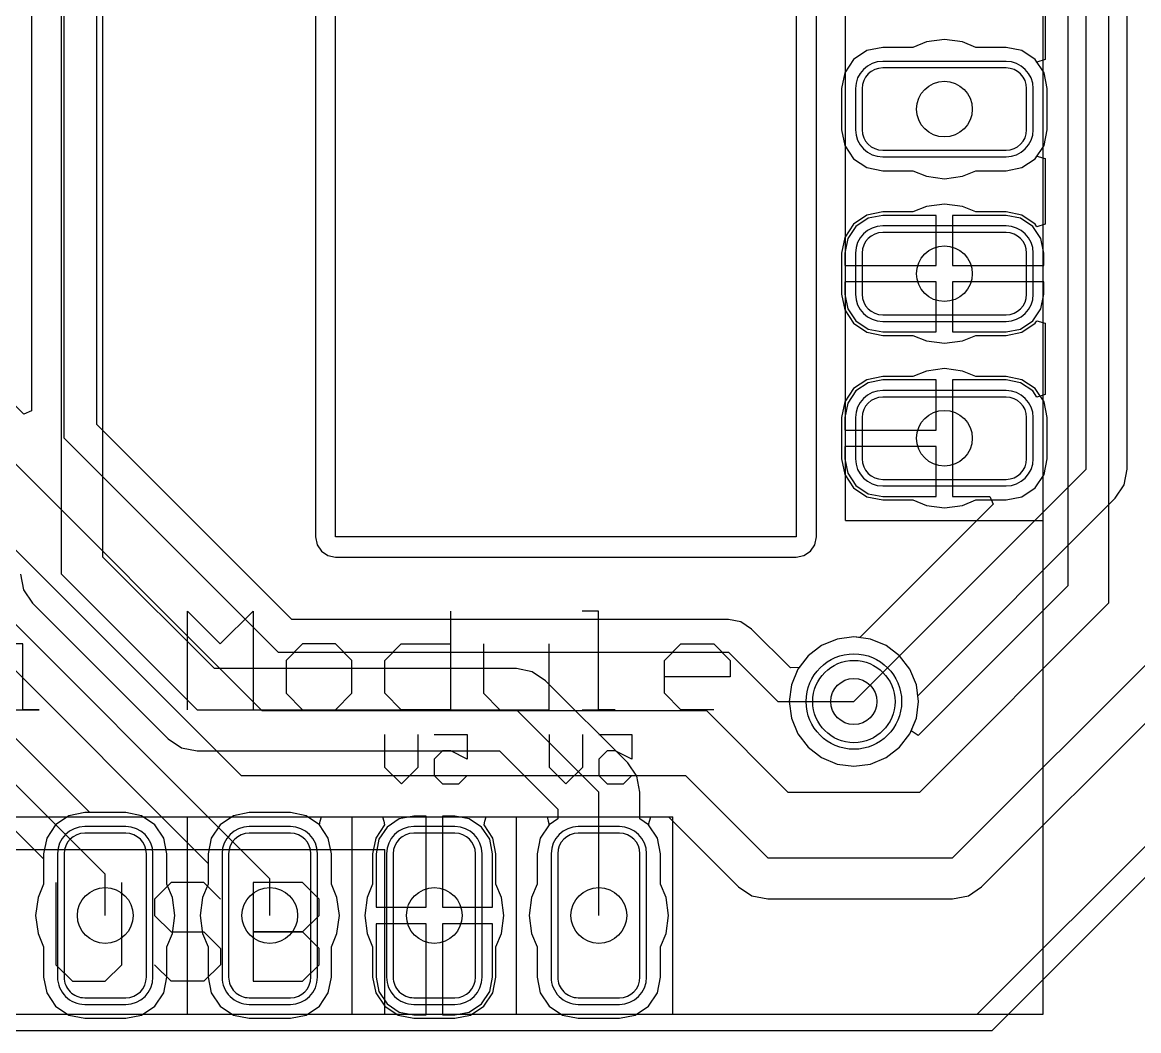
# Model space of a CAD drawing. Header units: millimetres. Extents: x 0 to 2.36, y 0 to 2.36.
# Drawn here: x 1.08 to 1.758, y 0 to 0.613 of the extents above; entities that cross this region are included whole.
import ezdxf

# ---------------------------------------------------------------- set-up
doc = ezdxf.new("R2010")
doc.units = ezdxf.units.MM
doc.header["$MEASUREMENT"] = 0
for name, color, linetype in [('BottomLayer', 5, 'Continuous'), ('BottomOverlay', 54, 'Continuous'), ('BottomSolder', 6, 'Continuous'), ('MultiLayer', 9, 'Continuous'), ('PadHoleLayer', 156, 'Continuous'), ('TopLayer', 1, 'Continuous'), ('TopOverlay', 2, 'Continuous'), ('TopSolder', 216, 'Continuous'), ('ViaHoleLayer', 16, 'Continuous')]:
    doc.layers.add(name, color=color, linetype=linetype)

# ---------------------------------------------------------------- blocks, each defined once
blk = doc.blocks.new('___6_______B_6')
at = {"layer": 'BottomLayer'}
for p, q in [((0.0375, 0.025), (-0.0375, 0.025)), ((-0.05, 0.0125), (-0.05, -0.0125)), ((0.05, -0.0125), (0.05, 0.0125)), ((-0.0375, -0.025), (0.0375, -0.025)), ((0.0375, -0.075), (-0.0375, -0.075)), ((-0.05, -0.0875), (-0.05, -0.1125)), ((0.05, -0.1125), (0.05, -0.0875)), ((-0.0375, -0.125), (0.0375, -0.125)), ((0.0375, -0.175), (-0.0375, -0.175)), ((-0.05, -0.1875), (-0.05, -0.2125)), ((0.05, -0.2125), (0.05, -0.1875)), ((-0.0375, -0.225), (0.0375, -0.225)), ((0.0375, -0.275), (-0.0375, -0.275)), ((-0.05, -0.2875), (-0.05, -0.3125)), ((0.05, -0.3125), (0.05, -0.2875)), ((-0.0375, -0.325), (0.0375, -0.325)), ((0.0375, -0.375), (-0.0375, -0.375)), ((-0.05, -0.3875), (-0.05, -0.4125)), ((0.05, -0.4125), (0.05, -0.3875)), ((-0.0375, -0.425), (0.0375, -0.425)), ((0.0375, -0.475), (-0.0375, -0.475)), ((-0.05, -0.4875), (-0.05, -0.5125)), ((0.05, -0.5125), (0.05, -0.4875)), ((-0.0375, -0.525), (0.0375, -0.525))]:
    blk.add_line(p, q, dxfattribs=at)
for centre, start, end in [((-0.0375, 0.0125), 90, 180), ((0.0375, 0.0125), 0, 90), ((-0.0375, -0.0125), 180, 270), ((0.0375, -0.0125), 270, 0), ((-0.0375, -0.0875), 90, 180), ((0.0375, -0.0875), 0, 90), ((-0.0375, -0.1125), 180, 270), ((0.0375, -0.1125), 270, 0), ((-0.0375, -0.1875), 90, 180), ((0.0375, -0.1875), 0, 90), ((-0.0375, -0.2125), 180, 270), ((0.0375, -0.2125), 270, 0), ((-0.0375, -0.2875), 90, 180), ((0.0375, -0.2875), 0, 90), ((-0.0375, -0.3125), 180, 270), ((0.0375, -0.3125), 270, 0), ((-0.0375, -0.3875), 90, 180), ((0.0375, -0.3875), 0, 90), ((-0.0375, -0.4125), 180, 270), ((0.0375, -0.4125), 270, 0), ((-0.0375, -0.4875), 90, 180), ((0.0375, -0.4875), 0, 90), ((-0.0375, -0.5125), 180, 270), ((0.0375, -0.5125), 270, 0)]:
    blk.add_arc(centre, 0.0125, start, end, dxfattribs=at)
at = {"layer": 'BottomOverlay'}
for p, q in [((-0.06, -0.535), (-0.06, 0.045)), ((0.06, 0.045), (-0.06, 0.045)), ((0.06, -0.535), (0.06, 0.045)), ((0.06, -0.05), (-0.06, -0.05)), ((0.06, -0.15), (-0.06, -0.15)), ((0.06, -0.25), (-0.06, -0.25)), ((0.06, -0.355), (-0.06, -0.355)), ((0.06, -0.45), (-0.06, -0.45)), ((0.06, -0.535), (-0.06, -0.535))]:
    blk.add_line(p, q, dxfattribs=at)
at = {"layer": 'BottomSolder'}
for p, q in [((0.0375, 0.029), (-0.0375, 0.029)), ((-0.054, 0.0125), (-0.054, -0.0125)), ((0.054, -0.0125), (0.054, 0.0125)), ((-0.0375, -0.029), (0.0375, -0.029)), ((0.0375, -0.071), (-0.0375, -0.071)), ((-0.054, -0.0875), (-0.054, -0.1125)), ((0.054, -0.1125), (0.054, -0.0875)), ((-0.0375, -0.129), (0.0375, -0.129)), ((0.0375, -0.171), (-0.0375, -0.171)), ((-0.054, -0.1875), (-0.054, -0.2125)), ((0.054, -0.2125), (0.054, -0.1875)), ((-0.0375, -0.229), (0.0375, -0.229)), ((0.0375, -0.271), (-0.0375, -0.271)), ((-0.054, -0.2875), (-0.054, -0.3125)), ((0.054, -0.3125), (0.054, -0.2875)), ((-0.0375, -0.329), (0.0375, -0.329)), ((0.0375, -0.371), (-0.0375, -0.371)), ((-0.054, -0.3875), (-0.054, -0.4125)), ((0.054, -0.4125), (0.054, -0.3875)), ((-0.0375, -0.429), (0.0375, -0.429)), ((0.0375, -0.471), (-0.0375, -0.471)), ((-0.054, -0.4875), (-0.054, -0.5125)), ((0.054, -0.5125), (0.054, -0.4875)), ((-0.0375, -0.529), (0.0375, -0.529))]:
    blk.add_line(p, q, dxfattribs=at)
for centre, start, end in [((-0.0375, 0.0125), 90, 180), ((0.0375, 0.0125), 0, 90), ((-0.0375, -0.0125), 180, 270), ((0.0375, -0.0125), 270, 0), ((-0.0375, -0.0875), 90, 180), ((0.0375, -0.0875), 0, 90), ((-0.0375, -0.1125), 180, 270), ((0.0375, -0.1125), 270, 0), ((-0.0375, -0.1875), 90, 180), ((0.0375, -0.1875), 0, 90), ((-0.0375, -0.2125), 180, 270), ((0.0375, -0.2125), 270, 0), ((-0.0375, -0.2875), 90, 180), ((0.0375, -0.2875), 0, 90), ((-0.0375, -0.3125), 180, 270), ((0.0375, -0.3125), 270, 0), ((-0.0375, -0.3875), 90, 180), ((0.0375, -0.3875), 0, 90), ((-0.0375, -0.4125), 180, 270), ((0.0375, -0.4125), 270, 0), ((-0.0375, -0.4875), 90, 180), ((0.0375, -0.4875), 0, 90), ((-0.0375, -0.5125), 180, 270), ((0.0375, -0.5125), 270, 0)]:
    blk.add_arc(centre, 0.0165, start, end, dxfattribs=at)
at = {"layer": 'MultiLayer'}
for p, q in [((0.0375, 0.025), (-0.0375, 0.025)), ((-0.05, 0.0125), (-0.05, -0.0125)), ((0.05, -0.0125), (0.05, 0.0125)), ((-0.0375, -0.025), (0.0375, -0.025)), ((0.0375, -0.075), (-0.0375, -0.075)), ((-0.05, -0.0875), (-0.05, -0.1125)), ((0.05, -0.1125), (0.05, -0.0875)), ((-0.0375, -0.125), (0.0375, -0.125)), ((0.0375, -0.175), (-0.0375, -0.175)), ((-0.05, -0.1875), (-0.05, -0.2125)), ((0.05, -0.2125), (0.05, -0.1875)), ((-0.0375, -0.225), (0.0375, -0.225)), ((0.0375, -0.275), (-0.0375, -0.275)), ((-0.05, -0.2875), (-0.05, -0.3125)), ((0.05, -0.3125), (0.05, -0.2875)), ((-0.0375, -0.325), (0.0375, -0.325)), ((0.0375, -0.375), (-0.0375, -0.375)), ((-0.05, -0.3875), (-0.05, -0.4125)), ((0.05, -0.4125), (0.05, -0.3875)), ((-0.0375, -0.425), (0.0375, -0.425)), ((0.0375, -0.475), (-0.0375, -0.475)), ((-0.05, -0.4875), (-0.05, -0.5125)), ((0.05, -0.5125), (0.05, -0.4875)), ((-0.0375, -0.525), (0.0375, -0.525))]:
    blk.add_line(p, q, dxfattribs=at)
for centre, start, end in [((-0.0375, 0.0125), 90, 180), ((0.0375, 0.0125), 0, 90), ((-0.0375, -0.0125), 180, 270), ((0.0375, -0.0125), 270, 0), ((-0.0375, -0.0875), 90, 180), ((0.0375, -0.0875), 0, 90), ((-0.0375, -0.1125), 180, 270), ((0.0375, -0.1125), 270, 0), ((-0.0375, -0.1875), 90, 180), ((0.0375, -0.1875), 0, 90), ((-0.0375, -0.2125), 180, 270), ((0.0375, -0.2125), 270, 0), ((-0.0375, -0.2875), 90, 180), ((0.0375, -0.2875), 0, 90), ((-0.0375, -0.3125), 180, 270), ((0.0375, -0.3125), 270, 0), ((-0.0375, -0.3875), 90, 180), ((0.0375, -0.3875), 0, 90), ((-0.0375, -0.4125), 180, 270), ((0.0375, -0.4125), 270, 0), ((-0.0375, -0.4875), 90, 180), ((0.0375, -0.4875), 0, 90), ((-0.0375, -0.5125), 180, 270), ((0.0375, -0.5125), 270, 0)]:
    blk.add_arc(centre, 0.0125, start, end, dxfattribs=at)
at = {"layer": 'PadHoleLayer'}
for centre in [(0, 0), (0, -0.1), (0, -0.2), (0, -0.3), (0, -0.4), (0, -0.5)]:
    blk.add_circle(centre, 0.01693, dxfattribs=at)
at = {"layer": 'TopLayer'}
for p, q in [((0.0375, 0.025), (-0.0375, 0.025)), ((-0.05, 0.0125), (-0.05, -0.0125)), ((0.05, -0.0125), (0.05, 0.0125)), ((-0.0375, -0.025), (0.0375, -0.025)), ((0.0375, -0.075), (-0.0375, -0.075)), ((-0.05, -0.0875), (-0.05, -0.1125)), ((0.05, -0.1125), (0.05, -0.0875)), ((-0.0375, -0.125), (0.0375, -0.125)), ((0.0375, -0.175), (-0.0375, -0.175)), ((-0.05, -0.1875), (-0.05, -0.2125)), ((0.05, -0.2125), (0.05, -0.1875)), ((-0.0375, -0.225), (0.0375, -0.225)), ((0.0375, -0.275), (-0.0375, -0.275)), ((-0.05, -0.2875), (-0.05, -0.3125)), ((0.05, -0.3125), (0.05, -0.2875)), ((-0.0375, -0.325), (0.0375, -0.325)), ((0.0375, -0.375), (-0.0375, -0.375)), ((-0.05, -0.3875), (-0.05, -0.4125)), ((0.05, -0.4125), (0.05, -0.3875)), ((-0.0375, -0.425), (0.0375, -0.425)), ((0.0375, -0.475), (-0.0375, -0.475)), ((-0.05, -0.4875), (-0.05, -0.5125)), ((0.05, -0.5125), (0.05, -0.4875)), ((-0.0375, -0.525), (0.0375, -0.525))]:
    blk.add_line(p, q, dxfattribs=at)
for centre, start, end in [((-0.0375, 0.0125), 90, 180), ((0.0375, 0.0125), 0, 90), ((-0.0375, -0.0125), 180, 270), ((0.0375, -0.0125), 270, 0), ((-0.0375, -0.0875), 90, 180), ((0.0375, -0.0875), 0, 90), ((-0.0375, -0.1125), 180, 270), ((0.0375, -0.1125), 270, 0), ((-0.0375, -0.1875), 90, 180), ((0.0375, -0.1875), 0, 90), ((-0.0375, -0.2125), 180, 270), ((0.0375, -0.2125), 270, 0), ((-0.0375, -0.2875), 90, 180), ((0.0375, -0.2875), 0, 90), ((-0.0375, -0.3125), 180, 270), ((0.0375, -0.3125), 270, 0), ((-0.0375, -0.3875), 90, 180), ((0.0375, -0.3875), 0, 90), ((-0.0375, -0.4125), 180, 270), ((0.0375, -0.4125), 270, 0), ((-0.0375, -0.4875), 90, 180), ((0.0375, -0.4875), 0, 90), ((-0.0375, -0.5125), 180, 270), ((0.0375, -0.5125), 270, 0)]:
    blk.add_arc(centre, 0.0125, start, end, dxfattribs=at)
at = {"layer": 'TopSolder'}
for p, q in [((0.0375, 0.029), (-0.0375, 0.029)), ((-0.054, 0.0125), (-0.054, -0.0125)), ((0.054, -0.0125), (0.054, 0.0125)), ((-0.0375, -0.029), (0.0375, -0.029)), ((0.0375, -0.071), (-0.0375, -0.071)), ((-0.054, -0.0875), (-0.054, -0.1125)), ((0.054, -0.1125), (0.054, -0.0875)), ((-0.0375, -0.129), (0.0375, -0.129)), ((0.0375, -0.171), (-0.0375, -0.171)), ((-0.054, -0.1875), (-0.054, -0.2125)), ((0.054, -0.2125), (0.054, -0.1875)), ((-0.0375, -0.229), (0.0375, -0.229)), ((0.0375, -0.271), (-0.0375, -0.271)), ((-0.054, -0.2875), (-0.054, -0.3125)), ((0.054, -0.3125), (0.054, -0.2875)), ((-0.0375, -0.329), (0.0375, -0.329)), ((0.0375, -0.371), (-0.0375, -0.371)), ((-0.054, -0.3875), (-0.054, -0.4125)), ((0.054, -0.4125), (0.054, -0.3875)), ((-0.0375, -0.429), (0.0375, -0.429)), ((0.0375, -0.471), (-0.0375, -0.471)), ((-0.054, -0.4875), (-0.054, -0.5125)), ((0.054, -0.5125), (0.054, -0.4875)), ((-0.0375, -0.529), (0.0375, -0.529))]:
    blk.add_line(p, q, dxfattribs=at)
for centre, start, end in [((-0.0375, 0.0125), 90, 180), ((0.0375, 0.0125), 0, 90), ((-0.0375, -0.0125), 180, 270), ((0.0375, -0.0125), 270, 0), ((-0.0375, -0.0875), 90, 180), ((0.0375, -0.0875), 0, 90), ((-0.0375, -0.1125), 180, 270), ((0.0375, -0.1125), 270, 0), ((-0.0375, -0.1875), 90, 180), ((0.0375, -0.1875), 0, 90), ((-0.0375, -0.2125), 180, 270), ((0.0375, -0.2125), 270, 0), ((-0.0375, -0.2875), 90, 180), ((0.0375, -0.2875), 0, 90), ((-0.0375, -0.3125), 180, 270), ((0.0375, -0.3125), 270, 0), ((-0.0375, -0.3875), 90, 180), ((0.0375, -0.3875), 0, 90), ((-0.0375, -0.4125), 180, 270), ((0.0375, -0.4125), 270, 0), ((-0.0375, -0.4875), 90, 180), ((0.0375, -0.4875), 0, 90), ((-0.0375, -0.5125), 180, 270), ((0.0375, -0.5125), 270, 0)]:
    blk.add_arc(centre, 0.0165, start, end, dxfattribs=at)
blk = doc.blocks.new('WEMOS_D1_MINI_11')
at = {"layer": 'BottomLayer'}
for p, q in [((0.9375, 0.225), (0.8625, 0.225)), ((0.85, 0.2125), (0.85, 0.1875)), ((0.95, 0.1875), (0.95, 0.2125)), ((0.8625, 0.175), (0.9375, 0.175)), ((0.9375, 0.125), (0.8625, 0.125)), ((0.85, 0.1125), (0.85, 0.0875)), ((0.95, 0.0875), (0.95, 0.1125)), ((0.8625, 0.075), (0.9375, 0.075)), ((0.9375, 0.025), (0.8625, 0.025)), ((0.85, 0.0125), (0.85, -0.0125)), ((0.95, -0.0125), (0.95, 0.0125)), ((0.8625, -0.025), (0.9375, -0.025))]:
    blk.add_line(p, q, dxfattribs=at)
for centre, start, end in [((0.8625, 0.2125), 90, 180), ((0.9375, 0.2125), 0, 90), ((0.8625, 0.1875), 180, 270), ((0.9375, 0.1875), 270, 0), ((0.8625, 0.1125), 90, 180), ((0.9375, 0.1125), 0, 90), ((0.8625, 0.0875), 180, 270), ((0.9375, 0.0875), 270, 0), ((0.8625, 0.0125), 90, 180), ((0.9375, 0.0125), 0, 90), ((0.8625, -0.0125), 180, 270), ((0.9375, -0.0125), 270, 0)]:
    blk.add_arc(centre, 0.0125, start, end, dxfattribs=at)
at = {"layer": 'BottomSolder'}
for p, q in [((0.9375, 0.229), (0.8625, 0.229)), ((0.846, 0.2125), (0.846, 0.1875)), ((0.954, 0.1875), (0.954, 0.2125)), ((0.8625, 0.171), (0.9375, 0.171)), ((0.9375, 0.129), (0.8625, 0.129)), ((0.846, 0.1125), (0.846, 0.0875)), ((0.954, 0.0875), (0.954, 0.1125)), ((0.8625, 0.071), (0.9375, 0.071)), ((0.9375, 0.029), (0.8625, 0.029)), ((0.846, 0.0125), (0.846, -0.0125)), ((0.954, -0.0125), (0.954, 0.0125)), ((0.8625, -0.029), (0.9375, -0.029))]:
    blk.add_line(p, q, dxfattribs=at)
for centre, start, end in [((0.8625, 0.2125), 90, 180), ((0.9375, 0.2125), 0, 90), ((0.8625, 0.1875), 180, 270), ((0.9375, 0.1875), 270, 0), ((0.8625, 0.1125), 90, 180), ((0.9375, 0.1125), 0, 90), ((0.8625, 0.0875), 180, 270), ((0.9375, 0.0875), 270, 0), ((0.8625, 0.0125), 90, 180), ((0.9375, 0.0125), 0, 90), ((0.8625, -0.0125), 180, 270), ((0.9375, -0.0125), 270, 0)]:
    blk.add_arc(centre, 0.0165, start, end, dxfattribs=at)
at = {"layer": 'MultiLayer'}
for p, q in [((0.9375, 0.225), (0.8625, 0.225)), ((0.85, 0.2125), (0.85, 0.1875)), ((0.95, 0.1875), (0.95, 0.2125)), ((0.8625, 0.175), (0.9375, 0.175)), ((0.9375, 0.125), (0.8625, 0.125)), ((0.85, 0.1125), (0.85, 0.0875)), ((0.95, 0.0875), (0.95, 0.1125)), ((0.8625, 0.075), (0.9375, 0.075)), ((0.9375, 0.025), (0.8625, 0.025)), ((0.85, 0.0125), (0.85, -0.0125)), ((0.95, -0.0125), (0.95, 0.0125)), ((0.8625, -0.025), (0.9375, -0.025))]:
    blk.add_line(p, q, dxfattribs=at)
for centre, start, end in [((0.8625, 0.2125), 90, 180), ((0.9375, 0.2125), 0, 90), ((0.8625, 0.1875), 180, 270), ((0.9375, 0.1875), 270, 0), ((0.8625, 0.1125), 90, 180), ((0.9375, 0.1125), 0, 90), ((0.8625, 0.0875), 180, 270), ((0.9375, 0.0875), 270, 0), ((0.8625, 0.0125), 90, 180), ((0.9375, 0.0125), 0, 90), ((0.8625, -0.0125), 180, 270), ((0.9375, -0.0125), 270, 0)]:
    blk.add_arc(centre, 0.0125, start, end, dxfattribs=at)
at = {"layer": 'PadHoleLayer'}
for centre in [(0.9, 0.2), (0.9, 0.1), (0.9, 0)]:
    blk.add_circle(centre, 0.01693, dxfattribs=at)
at = {"layer": 'TopLayer'}
for p, q in [((0.9375, 0.225), (0.8625, 0.225)), ((0.85, 0.2125), (0.85, 0.1875)), ((0.95, 0.1875), (0.95, 0.2125)), ((0.8625, 0.175), (0.9375, 0.175)), ((0.9375, 0.125), (0.8625, 0.125)), ((0.85, 0.1125), (0.85, 0.0875)), ((0.95, 0.0875), (0.95, 0.1125)), ((0.8625, 0.075), (0.9375, 0.075)), ((0.9375, 0.025), (0.8625, 0.025)), ((0.85, 0.0125), (0.85, -0.0125)), ((0.95, -0.0125), (0.95, 0.0125)), ((0.8625, -0.025), (0.9375, -0.025))]:
    blk.add_line(p, q, dxfattribs=at)
for centre, start, end in [((0.8625, 0.2125), 90, 180), ((0.9375, 0.2125), 0, 90), ((0.8625, 0.1875), 180, 270), ((0.9375, 0.1875), 270, 0), ((0.8625, 0.1125), 90, 180), ((0.9375, 0.1125), 0, 90), ((0.8625, 0.0875), 180, 270), ((0.9375, 0.0875), 270, 0), ((0.8625, 0.0125), 90, 180), ((0.9375, 0.0125), 0, 90), ((0.8625, -0.0125), 180, 270), ((0.9375, -0.0125), 270, 0)]:
    blk.add_arc(centre, 0.0125, start, end, dxfattribs=at)
at = {"layer": 'TopOverlay'}
for p, q in [((0.96, -0.35), (0.96, 0.93)), ((0.84, -0.05), (0.84, 0.74)), ((0.84, -0.05), (0.96, -0.05)), ((0.43991, -0.165), (0.43991, -0.10502)), ((0.43991, -0.10502), (0.45991, -0.12501)), ((0.45991, -0.12501), (0.4799, -0.10502)), ((0.4799, -0.10502), (0.4799, -0.165)), ((0.59986, -0.10502), (0.59986, -0.165)), ((0.68983, -0.10502), (0.67983, -0.10502)), ((0.68983, -0.165), (0.68983, -0.10502)), ((0.33994, -0.12501), (0.32995, -0.12501)), ((0.33994, -0.165), (0.33994, -0.12501)), ((0.50989, -0.12501), (0.49989, -0.13501)), ((0.52988, -0.12501), (0.50989, -0.12501)), ((0.53988, -0.13501), (0.52988, -0.12501)), ((0.55987, -0.13501), (0.56987, -0.12501)), ((0.56987, -0.12501), (0.59986, -0.12501)), ((0.61985, -0.12501), (0.61985, -0.155)), ((0.65984, -0.165), (0.65984, -0.12501)), ((0.72982, -0.13501), (0.73982, -0.12501)), ((0.73982, -0.12501), (0.75981, -0.12501)), ((0.75981, -0.12501), (0.76981, -0.13501)), ((0.49989, -0.13501), (0.49989, -0.155)), ((0.53988, -0.155), (0.53988, -0.13501)), ((0.55987, -0.155), (0.55987, -0.13501)), ((0.72982, -0.155), (0.72982, -0.13501)), ((0.76981, -0.13501), (0.76981, -0.14501)), ((0.76981, -0.14501), (0.72982, -0.14501)), ((0.49989, -0.155), (0.50989, -0.165)), ((0.52988, -0.165), (0.53988, -0.155)), ((0.56987, -0.165), (0.55987, -0.155)), ((0.61985, -0.155), (0.62985, -0.165)), ((0.73982, -0.165), (0.72982, -0.155)), ((0.32995, -0.165), (0.34994, -0.165)), ((0.34994, -0.165), (0.33994, -0.165)), ((0.50989, -0.165), (0.52988, -0.165)), ((0.59986, -0.165), (0.56987, -0.165)), ((0.62985, -0.165), (0.65984, -0.165)), ((0.67983, -0.165), (0.69983, -0.165)), ((0.69983, -0.165), (0.68983, -0.165)), ((0.75981, -0.165), (0.73982, -0.165)), ((0.32, -0.25), (0.56, -0.25)), ((0.56, -0.35), (0.56, -0.25)), ((0.36, -0.27002), (0.36, -0.32)), ((0.39999, -0.32), (0.39999, -0.27002)), ((0.42998, -0.27002), (0.41998, -0.28002)), ((0.44997, -0.27002), (0.42998, -0.27002)), ((0.45997, -0.28002), (0.44997, -0.27002)), ((0.47996, -0.27002), (0.47996, -0.33)), ((0.50995, -0.27002), (0.47996, -0.27002)), ((0.51995, -0.28002), (0.50995, -0.27002)), ((0.41998, -0.28002), (0.41998, -0.29001)), ((0.51995, -0.29001), (0.51995, -0.28002)), ((0.41998, -0.29001), (0.42998, -0.30001)), ((0.50995, -0.30001), (0.51995, -0.29001)), ((0.42998, -0.30001), (0.44997, -0.30001)), ((0.44997, -0.30001), (0.45997, -0.31001)), ((0.50995, -0.30001), (0.47996, -0.30001)), ((0.47996, -0.30001), (0.50995, -0.30001)), ((0.51995, -0.31001), (0.50995, -0.30001)), ((0.45997, -0.31001), (0.45997, -0.32)), ((0.51995, -0.32), (0.51995, -0.31001)), ((0.36, -0.32), (0.37, -0.33)), ((0.38999, -0.33), (0.39999, -0.32)), ((0.42998, -0.33), (0.41998, -0.32)), ((0.45997, -0.32), (0.44997, -0.33)), ((0.50995, -0.33), (0.51995, -0.32)), ((0.37, -0.33), (0.38999, -0.33)), ((0.44997, -0.33), (0.42998, -0.33)), ((0.47996, -0.33), (0.50995, -0.33)), ((0.56, -0.35), (0.96, -0.35))]:
    blk.add_line(p, q, dxfattribs=at)
at = {"layer": 'TopSolder'}
for p, q in [((0.9375, 0.229), (0.8625, 0.229)), ((0.846, 0.2125), (0.846, 0.1875)), ((0.954, 0.1875), (0.954, 0.2125)), ((0.8625, 0.171), (0.9375, 0.171)), ((0.9375, 0.129), (0.8625, 0.129)), ((0.846, 0.1125), (0.846, 0.0875)), ((0.954, 0.0875), (0.954, 0.1125)), ((0.8625, 0.071), (0.9375, 0.071)), ((0.9375, 0.029), (0.8625, 0.029)), ((0.846, 0.0125), (0.846, -0.0125)), ((0.954, -0.0125), (0.954, 0.0125)), ((0.8625, -0.029), (0.9375, -0.029))]:
    blk.add_line(p, q, dxfattribs=at)
for centre, start, end in [((0.8625, 0.2125), 90, 180), ((0.9375, 0.2125), 0, 90), ((0.8625, 0.1875), 180, 270), ((0.9375, 0.1875), 270, 0), ((0.8625, 0.1125), 90, 180), ((0.9375, 0.1125), 0, 90), ((0.8625, 0.0875), 180, 270), ((0.9375, 0.0875), 270, 0), ((0.8625, 0.0125), 90, 180), ((0.9375, 0.0125), 0, 90), ((0.8625, -0.0125), 180, 270), ((0.9375, -0.0125), 270, 0)]:
    blk.add_arc(centre, 0.0165, start, end, dxfattribs=at)

msp = doc.modelspace()

# ---------------------------------------------------------------- linework, layer by layer
at = {"layer": 'BottomLayer'}
for p, q in [((1.25776, 1.16), (1.25777, 0.3)), ((1.56224, 0.3), (1.56224, 1.16)), ((1.105, 0.36013), (1.105, 0.98025)), ((1.12488, 0.36836), (1.12488, 0.98025)), ((1.08512, 0.97202), (1.08512, 0.37662)), ((1.74, 0.26), (1.74, 0.885)), ((1.71502, 0.87465), (1.71502, 0.27035)), ((2.36, 0.69123), (1.66877, 0)), ((1.6025, 0.59748), (1.59294, 0.59558)), ((1.62092, 0.59748), (1.6025, 0.59748)), ((1.62905, 0.60085), (1.62092, 0.59748)), ((1.64, 0.60229), (1.62905, 0.60085)), ((1.65095, 0.60085), (1.64, 0.60229)), ((1.65908, 0.59748), (1.65095, 0.60085)), ((1.6775, 0.59748), (1.65908, 0.59748)), ((1.68706, 0.59558), (1.6775, 0.59748)), ((1.59294, 0.59558), (1.58484, 0.59016)), ((1.69516, 0.59016), (1.68706, 0.59558)), ((1.58484, 0.59016), (1.57942, 0.58206)), ((1.70058, 0.58206), (1.69516, 0.59016)), ((1.57942, 0.58206), (1.57752, 0.5725)), ((1.70248, 0.5725), (1.70058, 0.58206)), ((1.57752, 0.5725), (1.57752, 0.5475)), ((1.70248, 0.5475), (1.70248, 0.5725)), ((1.57752, 0.5475), (1.57942, 0.53794)), ((1.70058, 0.53794), (1.70248, 0.5475)), ((1.57942, 0.53794), (1.58484, 0.52984)), ((1.69516, 0.52984), (1.70058, 0.53794)), ((1.58484, 0.52984), (1.59294, 0.52442)), ((1.68706, 0.52442), (1.69516, 0.52984)), ((1.59294, 0.52442), (1.6025, 0.52252)), ((1.6025, 0.52252), (1.62092, 0.52252)), ((1.62092, 0.52252), (1.62905, 0.51915)), ((1.65095, 0.51915), (1.65908, 0.52252)), ((1.65908, 0.52252), (1.6775, 0.52252)), ((1.6775, 0.52252), (1.68706, 0.52442)), ((1.62905, 0.51915), (1.64, 0.51771)), ((1.64, 0.51771), (1.65095, 0.51915)), ((1.6025, 0.49544), (1.59372, 0.49369)), ((1.635, 0.49544), (1.6025, 0.49544)), ((1.635, 0.465), (1.635, 0.49544)), ((1.6775, 0.49544), (1.645, 0.49544)), ((1.645, 0.49544), (1.645, 0.465)), ((1.68628, 0.49369), (1.6775, 0.49544)), ((1.58628, 0.48872), (1.58131, 0.48128)), ((1.59372, 0.49369), (1.58628, 0.48872)), ((1.69372, 0.48872), (1.68628, 0.49369)), ((1.69869, 0.48128), (1.69372, 0.48872)), ((1.0805, 0.3747), (0.97998, 0.47522)), ((1.58131, 0.48128), (1.57956, 0.4725)), ((1.70044, 0.4725), (1.69869, 0.48128)), ((1.57956, 0.4725), (1.57956, 0.465)), ((1.70044, 0.465), (1.70044, 0.4725)), ((0.9, 0.46755), (1.21255, 0.155)), ((0.955, 0.46487), (1.22527, 0.19461)), ((1.57956, 0.465), (1.635, 0.465)), ((1.645, 0.465), (1.70044, 0.465)), ((1.635, 0.455), (1.57956, 0.455)), ((1.57956, 0.455), (1.57956, 0.4475)), ((1.635, 0.42456), (1.635, 0.455)), ((1.70044, 0.455), (1.645, 0.455)), ((1.645, 0.455), (1.645, 0.42456)), ((1.70044, 0.4475), (1.70044, 0.455)), ((1.57956, 0.4475), (1.58131, 0.43872)), ((1.69869, 0.43872), (1.70044, 0.4475)), ((1.58131, 0.43872), (1.58628, 0.43128)), ((1.69372, 0.43128), (1.69869, 0.43872)), ((1.58628, 0.43128), (1.59372, 0.42631)), ((1.68628, 0.42631), (1.69372, 0.43128)), ((1.59372, 0.42631), (1.6025, 0.42456)), ((1.6025, 0.42456), (1.635, 0.42456)), ((1.645, 0.42456), (1.6775, 0.42456)), ((1.6775, 0.42456), (1.68628, 0.42631)), ((1.62905, 0.40085), (1.62092, 0.39748)), ((1.64, 0.40229), (1.62905, 0.40085)), ((1.65095, 0.40085), (1.64, 0.40229)), ((1.65908, 0.39748), (1.65095, 0.40085)), ((1.59294, 0.39558), (1.58484, 0.39016)), ((1.6025, 0.39748), (1.59294, 0.39558)), ((1.62092, 0.39748), (1.6025, 0.39748)), ((1.6775, 0.39748), (1.65908, 0.39748)), ((1.68706, 0.39558), (1.6775, 0.39748)), ((1.69516, 0.39016), (1.68706, 0.39558)), ((1.58484, 0.39016), (1.57942, 0.38206)), ((1.70058, 0.38206), (1.69516, 0.39016)), ((1.57942, 0.38206), (1.57752, 0.3725)), ((1.70248, 0.3725), (1.70058, 0.38206)), ((1.08512, 0.37662), (1.0805, 0.3747)), ((1.24336, 0.24988), (1.12488, 0.36836)), ((1.57752, 0.3725), (1.57752, 0.3475)), ((1.70248, 0.3475), (1.70248, 0.3725)), ((1.105, 0.36013), (1.23513, 0.23)), ((1.57752, 0.3475), (1.57942, 0.33794)), ((1.70058, 0.33794), (1.70248, 0.3475)), ((1.57942, 0.33794), (1.58484, 0.32984)), ((1.69516, 0.32984), (1.70058, 0.33794)), ((1.58484, 0.32984), (1.59294, 0.32442)), ((1.68706, 0.32442), (1.69516, 0.32984)), ((1.59294, 0.32442), (1.6025, 0.32252)), ((1.6025, 0.32252), (1.62092, 0.32252)), ((1.62092, 0.32252), (1.62905, 0.31915)), ((1.62905, 0.31915), (1.64, 0.31771)), ((1.64, 0.31771), (1.65095, 0.31915)), ((1.65095, 0.31915), (1.65908, 0.32252)), ((1.65908, 0.32252), (1.6775, 0.32252)), ((1.6775, 0.32252), (1.68706, 0.32442)), ((1.25777, 0.3), (1.2587, 0.29532)), ((1.5613, 0.29532), (1.56224, 0.3)), ((1.02779, 0.2945), (1.20979, 0.1125)), ((1.2587, 0.29532), (1.26135, 0.29135)), ((1.55865, 0.29135), (1.5613, 0.29532)), ((1.26135, 0.29135), (1.26532, 0.2887)), ((1.26532, 0.2887), (1.27, 0.28776)), ((1.27, 0.28776), (1.55, 0.28776)), ((1.55, 0.28776), (1.55468, 0.2887)), ((1.55468, 0.2887), (1.55865, 0.29135)), ((1.01956, 0.27462), (1.19252, 0.10166)), ((1.71502, 0.27035), (1.62411, 0.17943)), ((1.625, 0.145), (1.74, 0.26)), ((1.50875, 0.24988), (1.24336, 0.24988)), ((1.51635, 0.24837), (1.50875, 0.24988)), ((1.5228, 0.24406), (1.51635, 0.24837)), ((1.645, 0.105), (1.787, 0.247)), ((1.54646, 0.22041), (1.5228, 0.24406)), ((1.57482, 0.238), (1.56533, 0.23407)), ((1.585, 0.23934), (1.57482, 0.238)), ((1.59518, 0.238), (1.585, 0.23934)), ((1.60467, 0.23407), (1.59518, 0.238)), ((1.56533, 0.23407), (1.55718, 0.22782)), ((1.61282, 0.22782), (1.60467, 0.23407)), ((1.23513, 0.23), (1.50875, 0.23)), ((1.50875, 0.23), (1.53875, 0.2)), ((1.55718, 0.22782), (1.55167, 0.22063)), ((1.61907, 0.21967), (1.61282, 0.22782)), ((1.66266, 0.08734), (1.80466, 0.22934)), ((1.55167, 0.22063), (1.54646, 0.22041)), ((1.623, 0.21018), (1.61907, 0.21967)), ((1.62434, 0.2), (1.623, 0.21018)), ((1.53875, 0.2), (1.585, 0.2)), ((1.623, 0.18982), (1.62434, 0.2)), ((1.22527, 0.19461), (1.49533, 0.19461)), ((1.49533, 0.19461), (1.54493, 0.145)), ((1.61987, 0.18227), (1.623, 0.18982)), ((1.62411, 0.17943), (1.61987, 0.18227)), ((1.21255, 0.155), (1.48261, 0.155)), ((1.48261, 0.155), (1.53261, 0.105)), ((1.54493, 0.145), (1.625, 0.145)), ((1.10794, 0.13058), (1.09984, 0.12516)), ((1.1175, 0.13248), (1.10794, 0.13058)), ((1.1425, 0.13248), (1.1175, 0.13248)), ((1.15206, 0.13058), (1.1425, 0.13248)), ((1.16016, 0.12516), (1.15206, 0.13058)), ((1.26071, 0.12739), (1.26151, 0.13002)), ((1.26151, 0.13002), (1.29849, 0.13002)), ((1.29849, 0.13002), (1.29929, 0.12739)), ((1.36071, 0.12739), (1.36151, 0.13002)), ((1.36151, 0.13002), (1.39849, 0.13002)), ((1.39849, 0.13002), (1.39929, 0.12739)), ((1.46071, 0.12739), (1.46151, 0.13002)), ((1.46151, 0.13002), (1.47226, 0.13002)), ((1.47226, 0.13002), (1.51494, 0.08734)), ((1.09984, 0.12516), (1.09442, 0.11706)), ((1.16558, 0.11706), (1.16016, 0.12516)), ((1.26026, 0.12502), (1.26071, 0.12739)), ((1.26558, 0.11706), (1.26026, 0.12502)), ((1.29974, 0.12502), (1.29442, 0.11706)), ((1.29929, 0.12739), (1.29974, 0.12502)), ((1.36026, 0.12502), (1.36071, 0.12739)), ((1.36558, 0.11706), (1.36026, 0.12502)), ((1.39974, 0.12502), (1.39442, 0.11706)), ((1.39929, 0.12739), (1.39974, 0.12502)), ((1.46026, 0.12502), (1.46071, 0.12739)), ((1.46558, 0.11706), (1.46026, 0.12502)), ((1.09442, 0.11706), (1.09252, 0.1075)), ((1.16748, 0.1075), (1.16558, 0.11706)), ((1.26748, 0.1075), (1.26558, 0.11706)), ((1.29442, 0.11706), (1.29252, 0.1075)), ((1.36748, 0.1075), (1.36558, 0.11706)), ((1.39442, 0.11706), (1.39252, 0.1075)), ((1.46748, 0.1075), (1.46558, 0.11706)), ((1.20979, 0.1125), (1.23, 0.09229)), ((1.20979, 0.1125), (1.20979, 0.1125)), ((1.09252, 0.1075), (1.09252, 0.08908)), ((1.16748, 0.08908), (1.16748, 0.1075)), ((1.26748, 0.08908), (1.26748, 0.1075)), ((1.29252, 0.1075), (1.29252, 0.08908)), ((1.36748, 0.08908), (1.36748, 0.1075)), ((1.39252, 0.1075), (1.39252, 0.08908)), ((1.46748, 0.08908), (1.46748, 0.1075)), ((1.53261, 0.105), (1.645, 0.105)), ((1.19252, 0.10166), (1.19252, 0.08908)), ((1.09252, 0.08908), (1.08915, 0.08095)), ((1.17085, 0.08095), (1.16748, 0.08908)), ((1.19252, 0.08908), (1.18915, 0.08095)), ((1.23, 0.07), (1.23, 0.09229)), ((1.27085, 0.08095), (1.26748, 0.08908)), ((1.29252, 0.08908), (1.28915, 0.08095)), ((1.37085, 0.08095), (1.36748, 0.08908)), ((1.39252, 0.08908), (1.38915, 0.08095)), ((1.47085, 0.08095), (1.46748, 0.08908)), ((1.51494, 0.08734), (1.52305, 0.08192)), ((1.52305, 0.08192), (1.53261, 0.08002)), ((1.645, 0.08002), (1.65456, 0.08192)), ((1.65456, 0.08192), (1.66266, 0.08734)), ((1.08915, 0.08095), (1.08771, 0.07)), ((1.17229, 0.07), (1.17085, 0.08095)), ((1.18915, 0.08095), (1.18771, 0.07)), ((1.27229, 0.07), (1.27085, 0.08095)), ((1.28915, 0.08095), (1.28771, 0.07)), ((1.37229, 0.07), (1.37085, 0.08095)), ((1.38915, 0.08095), (1.38771, 0.07)), ((1.47229, 0.07), (1.47085, 0.08095)), ((1.53261, 0.08002), (1.645, 0.08002)), ((1.08771, 0.07), (1.08915, 0.05905)), ((1.17085, 0.05905), (1.17229, 0.07)), ((1.18771, 0.07), (1.18915, 0.05905)), ((1.27085, 0.05905), (1.27229, 0.07)), ((1.28771, 0.07), (1.28915, 0.05905)), ((1.37085, 0.05905), (1.37229, 0.07)), ((1.38771, 0.07), (1.38915, 0.05905)), ((1.47085, 0.05905), (1.47229, 0.07)), ((1.08915, 0.05905), (1.09252, 0.05092)), ((1.16748, 0.05092), (1.17085, 0.05905)), ((1.18915, 0.05905), (1.19252, 0.05092)), ((1.26748, 0.05092), (1.27085, 0.05905)), ((1.28915, 0.05905), (1.29252, 0.05092)), ((1.36748, 0.05092), (1.37085, 0.05905)), ((1.38915, 0.05905), (1.39252, 0.05092)), ((1.46748, 0.05092), (1.47085, 0.05905)), ((1.09252, 0.05092), (1.09252, 0.0325)), ((1.16748, 0.0325), (1.16748, 0.05092)), ((1.19252, 0.05092), (1.19252, 0.0325)), ((1.26748, 0.0325), (1.26748, 0.05092)), ((1.29252, 0.05092), (1.29252, 0.0325)), ((1.36748, 0.0325), (1.36748, 0.05092)), ((1.39252, 0.05092), (1.39252, 0.0325)), ((1.46748, 0.0325), (1.46748, 0.05092)), ((1.09252, 0.0325), (1.09442, 0.02294)), ((1.16558, 0.02294), (1.16748, 0.0325)), ((1.19252, 0.0325), (1.19442, 0.02294)), ((1.26558, 0.02294), (1.26748, 0.0325)), ((1.29252, 0.0325), (1.29442, 0.02294)), ((1.36558, 0.02294), (1.36748, 0.0325)), ((1.39252, 0.0325), (1.39442, 0.02294)), ((1.46558, 0.02294), (1.46748, 0.0325)), ((1.09442, 0.02294), (1.09984, 0.01484)), ((1.16016, 0.01484), (1.16558, 0.02294)), ((1.19442, 0.02294), (1.19984, 0.01484)), ((1.26016, 0.01484), (1.26558, 0.02294)), ((1.29442, 0.02294), (1.29984, 0.01484)), ((1.36016, 0.01484), (1.36558, 0.02294)), ((1.39442, 0.02294), (1.39984, 0.01484)), ((1.46016, 0.01484), (1.46558, 0.02294)), ((1.09984, 0.01484), (1.10794, 0.00942)), ((1.15206, 0.00942), (1.16016, 0.01484)), ((1.19984, 0.01484), (1.20794, 0.00942)), ((1.25206, 0.00942), (1.26016, 0.01484)), ((1.29984, 0.01484), (1.30794, 0.00942)), ((1.35206, 0.00942), (1.36016, 0.01484)), ((1.39984, 0.01484), (1.40794, 0.00942)), ((1.45206, 0.00942), (1.46016, 0.01484)), ((1.10794, 0.00942), (1.1175, 0.00752)), ((1.1175, 0.00752), (1.1425, 0.00752)), ((1.1425, 0.00752), (1.15206, 0.00942)), ((1.20794, 0.00942), (1.2175, 0.00752)), ((1.2175, 0.00752), (1.2425, 0.00752)), ((1.2425, 0.00752), (1.25206, 0.00942)), ((1.30794, 0.00942), (1.3175, 0.00752)), ((1.3175, 0.00752), (1.3425, 0.00752)), ((1.3425, 0.00752), (1.35206, 0.00942)), ((1.40794, 0.00942), (1.4175, 0.00752)), ((1.4175, 0.00752), (1.4425, 0.00752)), ((1.4425, 0.00752), (1.45206, 0.00942)), ((1.66877, 0), (0.69123, 0))]:
    msp.add_line(p, q, dxfattribs=at)
msp.add_circle((1.585, 0.2), 0.025, dxfattribs=at)
at = {"layer": 'BottomOverlay'}
for p, q in [((1.30001, 0.16), (1.30001, 0.18)), ((1.32, 0.18), (1.32, 0.16)), ((1.33, 0.18), (1.34999, 0.18)), ((1.34999, 0.18), (1.34999, 0.165)), ((1.40001, 0.16), (1.40001, 0.18)), ((1.42, 0.18), (1.42, 0.16)), ((1.43, 0.18), (1.44999, 0.18)), ((1.44999, 0.18), (1.44999, 0.165)), ((1.335, 0.17), (1.33, 0.165)), ((1.34, 0.17), (1.335, 0.17)), ((1.34999, 0.165), (1.34, 0.17)), ((1.435, 0.17), (1.43, 0.165)), ((1.44, 0.17), (1.435, 0.17)), ((1.44999, 0.165), (1.44, 0.17)), ((1.33, 0.165), (1.33, 0.155)), ((1.43, 0.165), (1.43, 0.155)), ((1.31, 0.15), (1.30001, 0.16)), ((1.32, 0.16), (1.31, 0.15)), ((1.41, 0.15), (1.40001, 0.16)), ((1.42, 0.16), (1.41, 0.15)), ((1.33, 0.155), (1.335, 0.15)), ((1.335, 0.15), (1.34499, 0.15)), ((1.34499, 0.15), (1.34999, 0.155)), ((1.43, 0.155), (1.435, 0.15)), ((1.435, 0.15), (1.44499, 0.15)), ((1.44499, 0.15), (1.44999, 0.155))]:
    msp.add_line(p, q, dxfattribs=at)
at = {"layer": 'BottomSolder'}
msp.add_circle((1.585, 0.2), 0.029, dxfattribs=at)
at = {"layer": 'MultiLayer'}
for p, q in [((1.27, 0.3), (1.27, 1.16)), ((1.55, 1.16), (1.55, 0.3)), ((1.55, 0.3), (1.27, 0.3))]:
    msp.add_line(p, q, dxfattribs=at)
at = {"layer": 'TopLayer'}
for p, q in [((1.25776, 1.16), (1.25777, 0.3)), ((1.56224, 0.3), (1.56224, 1.16)), ((1.1035, 0.27746), (1.1035, 1.138)), ((1.12848, 0.28781), (1.12848, 1.138)), ((1.72621, 0.34121), (1.72621, 1.057)), ((1.75119, 0.34121), (1.75119, 1.057)), ((2.36, 0.69123), (1.66877, 0)), ((1.70123, 0.62992), (1.70123, 0.59008)), ((1.6025, 0.59748), (1.59294, 0.59558)), ((1.62092, 0.59748), (1.6025, 0.59748)), ((1.62905, 0.60085), (1.62092, 0.59748)), ((1.64, 0.60229), (1.62905, 0.60085)), ((1.65095, 0.60085), (1.64, 0.60229)), ((1.65908, 0.59748), (1.65095, 0.60085)), ((1.6775, 0.59748), (1.65908, 0.59748)), ((1.68706, 0.59558), (1.6775, 0.59748)), ((1.59294, 0.59558), (1.58484, 0.59016)), ((1.69516, 0.59016), (1.68706, 0.59558)), ((1.58484, 0.59016), (1.57942, 0.58206)), ((1.69623, 0.58856), (1.69516, 0.59016)), ((1.70123, 0.59008), (1.69623, 0.58856)), ((1.57942, 0.58206), (1.57752, 0.5725)), ((1.57752, 0.5725), (1.57752, 0.5475)), ((1.57752, 0.5475), (1.57942, 0.53794)), ((1.57942, 0.53794), (1.58484, 0.52984)), ((1.58484, 0.52984), (1.59294, 0.52442)), ((1.68706, 0.52442), (1.69516, 0.52984)), ((1.69516, 0.52984), (1.69623, 0.53144)), ((1.69623, 0.53144), (1.70123, 0.52992)), ((1.70123, 0.52992), (1.70123, 0.49008)), ((1.59294, 0.52442), (1.6025, 0.52252)), ((1.6025, 0.52252), (1.62092, 0.52252)), ((1.62092, 0.52252), (1.62905, 0.51915)), ((1.65095, 0.51915), (1.65908, 0.52252)), ((1.65908, 0.52252), (1.6775, 0.52252)), ((1.6775, 0.52252), (1.68706, 0.52442)), ((1.62905, 0.51915), (1.64, 0.51771)), ((1.64, 0.51771), (1.65095, 0.51915)), ((1.64, 0.50229), (1.62905, 0.50085)), ((1.65095, 0.50085), (1.64, 0.50229)), ((1.59294, 0.49558), (1.58484, 0.49016)), ((1.6025, 0.49748), (1.59294, 0.49558)), ((1.62092, 0.49748), (1.6025, 0.49748)), ((1.62905, 0.50085), (1.62092, 0.49748)), ((1.65908, 0.49748), (1.65095, 0.50085)), ((1.6775, 0.49748), (1.65908, 0.49748)), ((1.68706, 0.49558), (1.6775, 0.49748)), ((1.69516, 0.49016), (1.68706, 0.49558)), ((1.58484, 0.49016), (1.57942, 0.48206)), ((1.69623, 0.48856), (1.69516, 0.49016)), ((1.70123, 0.49008), (1.69623, 0.48856)), ((1.57942, 0.48206), (1.57752, 0.4725)), ((1.57752, 0.4725), (1.57752, 0.4475)), ((1.57752, 0.4475), (1.57942, 0.43794)), ((1.57942, 0.43794), (1.58484, 0.42984)), ((1.58484, 0.42984), (1.59294, 0.42442)), ((1.68706, 0.42442), (1.69516, 0.42984)), ((1.69516, 0.42984), (1.69623, 0.43144)), ((1.69623, 0.43144), (1.70123, 0.42992)), ((1.70123, 0.42992), (1.70123, 0.38648)), ((1.59294, 0.42442), (1.6025, 0.42252)), ((1.6025, 0.42252), (1.62092, 0.42252)), ((1.62092, 0.42252), (1.62905, 0.41915)), ((1.65095, 0.41915), (1.65908, 0.42252)), ((1.65908, 0.42252), (1.6775, 0.42252)), ((1.6775, 0.42252), (1.68706, 0.42442)), ((1.62905, 0.41915), (1.64, 0.41771)), ((1.64, 0.41771), (1.65095, 0.41915)), ((1.59372, 0.39369), (1.58628, 0.38872)), ((1.6025, 0.39544), (1.59372, 0.39369)), ((1.635, 0.39544), (1.6025, 0.39544)), ((1.635, 0.365), (1.635, 0.39544)), ((1.6775, 0.39544), (1.645, 0.39544)), ((1.645, 0.39544), (1.645, 0.36)), ((1.68628, 0.39369), (1.6775, 0.39544)), ((1.69372, 0.38872), (1.68628, 0.39369)), ((1.58628, 0.38872), (1.58131, 0.38128)), ((1.69623, 0.38496), (1.69372, 0.38872)), ((1.58131, 0.38128), (1.57956, 0.3725)), ((1.70123, 0.38648), (1.69623, 0.38496)), ((1.57956, 0.3725), (1.57956, 0.365)), ((1.57956, 0.365), (1.635, 0.365)), ((1.645, 0.36), (1.645, 0.32456)), ((1.635, 0.355), (1.57956, 0.355)), ((1.57956, 0.355), (1.57956, 0.3475)), ((1.635, 0.32456), (1.635, 0.355)), ((1.57956, 0.3475), (1.58131, 0.33872)), ((1.585, 0.2), (1.72621, 0.34121)), ((1.74929, 0.33165), (1.75119, 0.34121)), ((1.58131, 0.33872), (1.58628, 0.33128)), ((1.58628, 0.33128), (1.59372, 0.32631)), ((1.59372, 0.32631), (1.6025, 0.32456)), ((1.74388, 0.32355), (1.74929, 0.33165)), ((1.66961, 0.31994), (1.58854, 0.23887)), ((1.6025, 0.32456), (1.635, 0.32456)), ((1.62387, 0.20354), (1.74388, 0.32355)), ((1.645, 0.32456), (1.6677, 0.32456)), ((1.6677, 0.32456), (1.66961, 0.31994)), ((1.25777, 0.3), (1.2587, 0.29532)), ((1.5613, 0.29532), (1.56224, 0.3)), ((1.2587, 0.29532), (1.26135, 0.29135)), ((1.55865, 0.29135), (1.5613, 0.29532)), ((1.19631, 0.21998), (1.12848, 0.28781)), ((1.26135, 0.29135), (1.26532, 0.2887)), ((1.26532, 0.2887), (1.27, 0.28776)), ((1.27, 0.28776), (1.55, 0.28776)), ((1.55, 0.28776), (1.55468, 0.2887)), ((1.55468, 0.2887), (1.55865, 0.29135)), ((1.07852, 0.27746), (1.08042, 0.2679)), ((1.1035, 0.27746), (1.18596, 0.195)), ((1.08042, 0.2679), (1.08584, 0.2598)), ((1.08584, 0.2598), (1.1683, 0.17734)), ((1.57482, 0.238), (1.56533, 0.23407)), ((1.585, 0.23934), (1.57482, 0.238)), ((1.58854, 0.23887), (1.585, 0.23934)), ((1.56533, 0.23407), (1.55718, 0.22782)), ((1.55718, 0.22782), (1.55093, 0.21967)), ((1.38, 0.21998), (1.19631, 0.21998)), ((1.38956, 0.21808), (1.38, 0.21998)), ((1.39766, 0.21266), (1.38956, 0.21808)), ((1.55093, 0.21967), (1.547, 0.21018)), ((1.44766, 0.16266), (1.39766, 0.21266)), ((1.547, 0.21018), (1.54566, 0.2)), ((1.54566, 0.2), (1.547, 0.18982)), ((1.623, 0.18982), (1.62434, 0.2)), ((1.62434, 0.2), (1.62387, 0.20354)), ((1.18596, 0.195), (1.38, 0.195)), ((1.38, 0.195), (1.43, 0.145)), ((1.12064, 0.13248), (1.06406, 0.18906)), ((1.547, 0.18982), (1.55093, 0.18033)), ((1.61907, 0.18033), (1.623, 0.18982)), ((1.1683, 0.17734), (1.1764, 0.17192)), ((1.55093, 0.18033), (1.55718, 0.17218)), ((1.61282, 0.17218), (1.61907, 0.18033)), ((1.05, 0.175), (1.13, 0.095)), ((1.1764, 0.17192), (1.18596, 0.17002)), ((1.18596, 0.17002), (1.36965, 0.17002)), ((1.36965, 0.17002), (1.40502, 0.13465)), ((1.55718, 0.17218), (1.56533, 0.16593)), ((1.60467, 0.16593), (1.61282, 0.17218)), ((1.56533, 0.16593), (1.57482, 0.162)), ((1.59518, 0.162), (1.60467, 0.16593)), ((1.45308, 0.15456), (1.44766, 0.16266)), ((1.57482, 0.162), (1.585, 0.16066)), ((1.585, 0.16066), (1.59518, 0.162)), ((1.04176, 0.15512), (1.09252, 0.10436)), ((1.45498, 0.145), (1.45308, 0.15456)), ((1.43, 0.07), (1.43, 0.145)), ((1.45498, 0.12863), (1.45498, 0.145)), ((1.1425, 0.13248), (1.12064, 0.13248)), ((1.15206, 0.13058), (1.1425, 0.13248)), ((1.16016, 0.12516), (1.15206, 0.13058)), ((1.20794, 0.13058), (1.19984, 0.12516)), ((1.2175, 0.13248), (1.20794, 0.13058)), ((1.2425, 0.13248), (1.2175, 0.13248)), ((1.25206, 0.13058), (1.2425, 0.13248)), ((1.26016, 0.12516), (1.25206, 0.13058)), ((1.3175, 0.13044), (1.30872, 0.12869)), ((1.325, 0.13044), (1.3175, 0.13044)), ((1.325, 0.075), (1.325, 0.13044)), ((1.3425, 0.13044), (1.335, 0.13044)), ((1.335, 0.13044), (1.335, 0.075)), ((1.35128, 0.12869), (1.3425, 0.13044)), ((1.40502, 0.13465), (1.40502, 0.12863)), ((1.16558, 0.11706), (1.16016, 0.12516)), ((1.19984, 0.12516), (1.19442, 0.11706)), ((1.26558, 0.11706), (1.26016, 0.12516)), ((1.30128, 0.12372), (1.29631, 0.11628)), ((1.30872, 0.12869), (1.30128, 0.12372)), ((1.35872, 0.12372), (1.35128, 0.12869)), ((1.36369, 0.11628), (1.35872, 0.12372)), ((1.39984, 0.12516), (1.39442, 0.11706)), ((1.40502, 0.12863), (1.39984, 0.12516)), ((1.46016, 0.12516), (1.45498, 0.12863)), ((1.46558, 0.11706), (1.46016, 0.12516)), ((1.16748, 0.1075), (1.16558, 0.11706)), ((1.19442, 0.11706), (1.19252, 0.1075)), ((1.26748, 0.1075), (1.26558, 0.11706)), ((1.29631, 0.11628), (1.29456, 0.1075)), ((1.36544, 0.1075), (1.36369, 0.11628)), ((1.39442, 0.11706), (1.39252, 0.1075)), ((1.46748, 0.1075), (1.46558, 0.11706)), ((1.09252, 0.10436), (1.09252, 0.08908)), ((1.16748, 0.08908), (1.16748, 0.1075)), ((1.19252, 0.1075), (1.19252, 0.08908)), ((1.26748, 0.08908), (1.26748, 0.1075)), ((1.29456, 0.1075), (1.29456, 0.075)), ((1.36544, 0.075), (1.36544, 0.1075)), ((1.39252, 0.1075), (1.39252, 0.08908)), ((1.46748, 0.08908), (1.46748, 0.1075)), ((1.13, 0.07), (1.13, 0.095)), ((1.09252, 0.08908), (1.08915, 0.08095)), ((1.17085, 0.08095), (1.16748, 0.08908)), ((1.19252, 0.08908), (1.18915, 0.08095)), ((1.27085, 0.08095), (1.26748, 0.08908)), ((1.39252, 0.08908), (1.38915, 0.08095)), ((1.47085, 0.08095), (1.46748, 0.08908)), ((1.08915, 0.08095), (1.08771, 0.07)), ((1.17229, 0.07), (1.17085, 0.08095)), ((1.18915, 0.08095), (1.18771, 0.07)), ((1.27229, 0.07), (1.27085, 0.08095)), ((1.29456, 0.075), (1.325, 0.075)), ((1.335, 0.075), (1.36544, 0.075)), ((1.38915, 0.08095), (1.38771, 0.07)), ((1.47229, 0.07), (1.47085, 0.08095)), ((1.08771, 0.07), (1.08915, 0.05905)), ((1.17085, 0.05905), (1.17229, 0.07)), ((1.18771, 0.07), (1.18915, 0.05905)), ((1.27085, 0.05905), (1.27229, 0.07)), ((1.38771, 0.07), (1.38915, 0.05905)), ((1.47085, 0.05905), (1.47229, 0.07)), ((1.325, 0.065), (1.29456, 0.065)), ((1.29456, 0.065), (1.29456, 0.0325)), ((1.325, 0.00956), (1.325, 0.065)), ((1.36544, 0.065), (1.335, 0.065)), ((1.335, 0.065), (1.335, 0.00956)), ((1.36544, 0.0325), (1.36544, 0.065)), ((1.08915, 0.05905), (1.09252, 0.05092)), ((1.16748, 0.05092), (1.17085, 0.05905)), ((1.18915, 0.05905), (1.19252, 0.05092)), ((1.26748, 0.05092), (1.27085, 0.05905)), ((1.38915, 0.05905), (1.39252, 0.05092)), ((1.46748, 0.05092), (1.47085, 0.05905)), ((1.09252, 0.05092), (1.09252, 0.0325)), ((1.16748, 0.0325), (1.16748, 0.05092)), ((1.19252, 0.05092), (1.19252, 0.0325)), ((1.26748, 0.0325), (1.26748, 0.05092)), ((1.39252, 0.05092), (1.39252, 0.0325)), ((1.46748, 0.0325), (1.46748, 0.05092)), ((1.09252, 0.0325), (1.09442, 0.02294)), ((1.16558, 0.02294), (1.16748, 0.0325)), ((1.19252, 0.0325), (1.19442, 0.02294)), ((1.26558, 0.02294), (1.26748, 0.0325)), ((1.29456, 0.0325), (1.29631, 0.02372)), ((1.36369, 0.02372), (1.36544, 0.0325)), ((1.39252, 0.0325), (1.39442, 0.02294)), ((1.46558, 0.02294), (1.46748, 0.0325)), ((1.09442, 0.02294), (1.09984, 0.01484)), ((1.16016, 0.01484), (1.16558, 0.02294)), ((1.19442, 0.02294), (1.19984, 0.01484)), ((1.26016, 0.01484), (1.26558, 0.02294)), ((1.29631, 0.02372), (1.30128, 0.01628)), ((1.35872, 0.01628), (1.36369, 0.02372)), ((1.39442, 0.02294), (1.39984, 0.01484)), ((1.46016, 0.01484), (1.46558, 0.02294)), ((1.09984, 0.01484), (1.10794, 0.00942)), ((1.15206, 0.00942), (1.16016, 0.01484)), ((1.19984, 0.01484), (1.20794, 0.00942)), ((1.25206, 0.00942), (1.26016, 0.01484)), ((1.30128, 0.01628), (1.30872, 0.01131)), ((1.35128, 0.01131), (1.35872, 0.01628)), ((1.39984, 0.01484), (1.40794, 0.00942)), ((1.45206, 0.00942), (1.46016, 0.01484)), ((1.10794, 0.00942), (1.1175, 0.00752)), ((1.1175, 0.00752), (1.1425, 0.00752)), ((1.1425, 0.00752), (1.15206, 0.00942)), ((1.20794, 0.00942), (1.2175, 0.00752)), ((1.2175, 0.00752), (1.2425, 0.00752)), ((1.2425, 0.00752), (1.25206, 0.00942)), ((1.30872, 0.01131), (1.3175, 0.00956)), ((1.3175, 0.00956), (1.325, 0.00956)), ((1.335, 0.00956), (1.3425, 0.00956)), ((1.3425, 0.00956), (1.35128, 0.01131)), ((1.40794, 0.00942), (1.4175, 0.00752)), ((1.4175, 0.00752), (1.4425, 0.00752)), ((1.4425, 0.00752), (1.45206, 0.00942)), ((1.66877, 0), (0.69123, 0))]:
    msp.add_line(p, q, dxfattribs=at)
msp.add_circle((1.585, 0.2), 0.025, dxfattribs=at)
at = {"layer": 'TopOverlay'}
for p, q in [((1.66, 0.01), (2.35, 0.7)), ((0.7, 0.01), (1.66, 0.01))]:
    msp.add_line(p, q, dxfattribs=at)
at = {"layer": 'TopSolder'}
msp.add_circle((1.585, 0.2), 0.029, dxfattribs=at)
at = {"layer": 'ViaHoleLayer'}
msp.add_circle((1.585, 0.2), 0.014, dxfattribs=at)

# ---------------------------------------------------------------- block references
msp.add_blockref('WEMOS_D1_MINI_11', (0.74, 0.36))
at = {"rotation": 270}
msp.add_blockref('___6_______B_6', (1.43, 0.07), dxfattribs=at)

doc.saveas('drawing.dxf')
